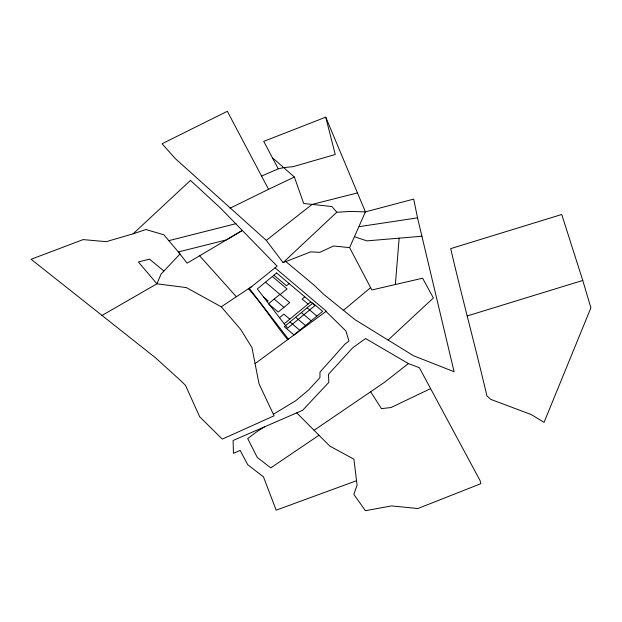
<?xml version="1.0" encoding="UTF-8"?>
<svg xmlns="http://www.w3.org/2000/svg" width="622" height="622" viewBox="0 0 622 622"><rect width="100%" height="100%" fill="white"/><g stroke="black" fill="none" stroke-linecap="round" stroke-linejoin="round"><path stroke-width="0.93" d="M325.749 117.177L335.258 154.513L293.11 166.657L283.679 167.613L278.275 168.85L263.751 141.373L325.749 117.177L365.402 211.892L349.603 247.603L371.847 289.969L395.351 284.518L399.168 238.164L421.91 236.228M101.946 315.478L156.946 283.819L186.382 287.597L221.261 306.802L240.636 329.341L251.926 347.511L259.032 383.821L274.1 415.799L222.287 439.116L199.67 416.756L185.473 385.321L179.898 379.918L155.632 357.899L31.1 259.281L83.084 239.61L106.3 241.655L133.108 233.825L190.472 180.396L220.507 208.098L277.117 266.146L249.36 288.468L288.398 339.099M336.774 212.219L331.915 206.535L303.699 203.487L294.393 177.045L268.572 189.306L227.333 111.291L162.062 143.76L175.342 158.641L266.286 240.372L283.096 262.624L336.774 212.219L351.228 211.433L365.402 211.892L413.677 199.102L417.541 217.84L454.099 371.731L413.599 355.784L354.975 319.646L323.487 294.152L313.807 284.868L285.825 261.559M388.097 340.071L433.378 297.946L422.602 278.205L395.351 284.518M343.251 310.471L370.619 287.621M267.18 301.709L268.183 300.885L263.471 296.896M289.144 283.585L286.478 285.786L273.96 275.196M279.9 294.354L268.463 303.793L278.236 312.057L289.673 302.619L265.501 282.17M280.157 294.571L287.022 288.911L272.358 276.51M279.488 317.679L283.819 314.11L289.79 319.156M304.788 296.811L302.121 299.011L308.092 304.057M284.192 323.774L310.759 301.857M266.286 240.372L312.073 204.42L357.463 192.929M356.546 480.713L276.16 510.164L263.456 476.864L247.727 464.696L240.162 450.414L233.421 453.352L233.102 440.485L296.725 412.868L329.784 446.075L353.895 459.176L357.098 485.183L353.832 494.358L365.425 510.709L391.51 505.919L417.852 508.524L480.814 483.698L480.098 480.627L419.36 367.695L408.397 363.582L384.248 382.499L314.079 430.3M221.261 306.802L251.84 286.478M254.981 363.668L326.332 311.21L275.025 267.825M319 435.244L270.757 467.876L257.267 457.442L247.719 438.564L256.863 431.691L264.521 426.824M273.361 414.229L295.707 400.731L308.582 390.025L319.902 377.709L319.996 372.088L345.031 344.067L348.95 341.043L345.894 330.943L326.021 311.435M199.631 255.805L242.642 230.257L226.416 239.898L178.335 251.957L187.113 263.137L199.631 255.805L236.337 296.717M230.016 208.238L268.572 189.306M430.611 388.618L391.044 407.519L381.457 408.646L370.665 391.759M296.725 412.868L302.665 410.271L328.805 382.39L328.486 374.273L352.713 347.807L365.596 338.539L408.397 363.582M261.567 176.065L278.275 168.85M283.096 262.624L310.821 251.84L319.778 252.345L333.524 246.001L349.603 247.603M133.108 233.825L145.89 229.526L163.866 234.797L180.038 253.963L161.012 274.1L156.946 283.819L138.372 261.971L149.552 259.172L163.913 271.029M467.122 315.984L582.76 280.444L590.9 307.836L544.056 422.346L531.328 414.602L490.672 399.332L486.894 395.825C475.402 346.617 462.138 297.915 450.701 248.621L561.736 214.489L582.76 280.444M168.803 240.66L236.049 223.648M359.096 226.672L417.541 217.84M399.168 238.164L366.793 240.877L354.548 236.71M272.957 158.789L273.991 159.084L294.393 177.045M307.12 307.82L316.901 316.085M301.406 312.539L311.179 320.804M274.185 299.073L283.959 307.338M295.683 317.259L305.464 325.524M289.969 321.978L299.742 330.243M248.341 288.655C262.787 304.625 274.053 322.997 287.667 339.635M276.627 272.996L257.321 288.919L287.589 328.183L315.066 305.503L276.627 272.996M312.843 303.101L284.246 326.69L294.027 334.963L322.616 311.365L312.843 303.101"/></g></svg>
